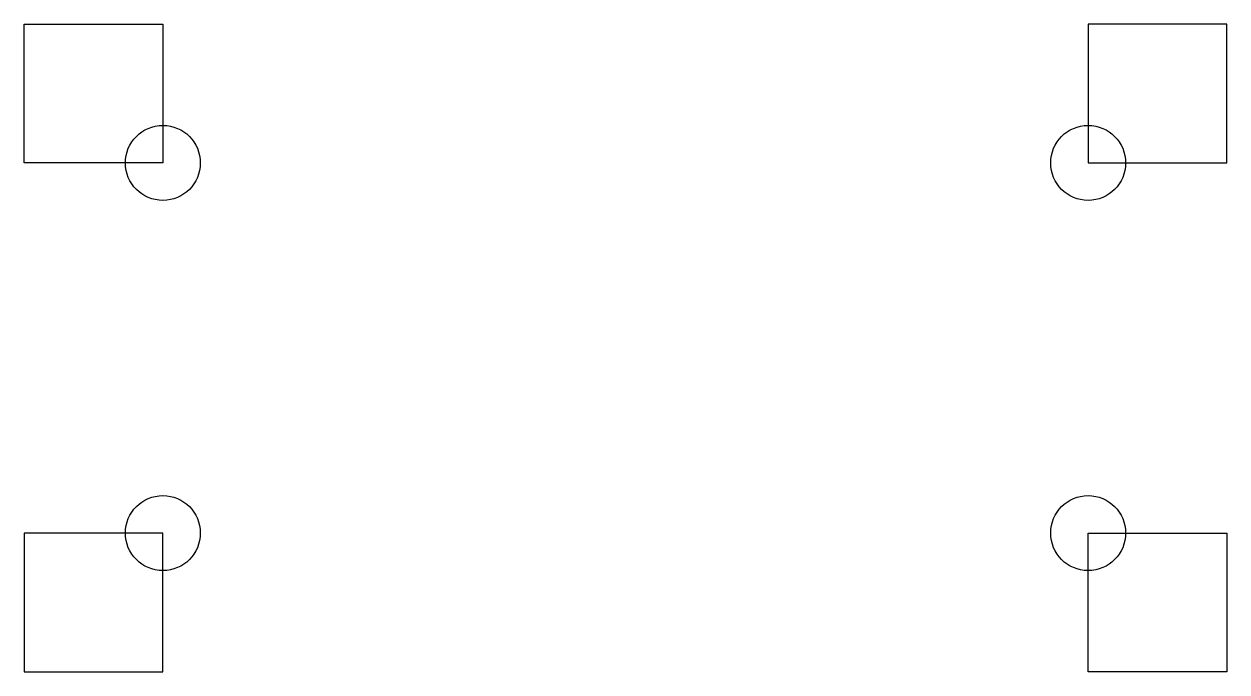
# Model space of a CAD drawing. Header units: millimetres. Extents: x 29 to 159, y -133 to -63.
import ezdxf

# ---------------------------------------------------------------- set-up
doc = ezdxf.new("R2010")
doc.units = ezdxf.units.MM
doc.layers.get('0').update_dxf_attribs({"linetype": 'CONTINUOUS'})

msp = doc.modelspace()

# ---------------------------------------------------------------- linework, layer by layer
for points in [[(28.5, -62.5), (43.5, -62.5), (43.5, -77.5), (28.5, -77.5)], [(158.5, -62.5), (143.5, -62.5), (143.5, -77.5), (158.5, -77.5)], [(28.5, -132.5), (43.5, -132.5), (43.5, -117.5), (28.5, -117.5)], [(158.5, -132.5), (143.5, -132.5), (143.5, -117.5), (158.5, -117.5)]]:
    msp.add_lwpolyline(points, close=True)
for centre in [(43.5, -77.5), (143.5, -77.5), (43.5, -117.5), (143.5, -117.5)]:
    msp.add_circle(centre, 4.05)

doc.saveas('drawing.dxf')
